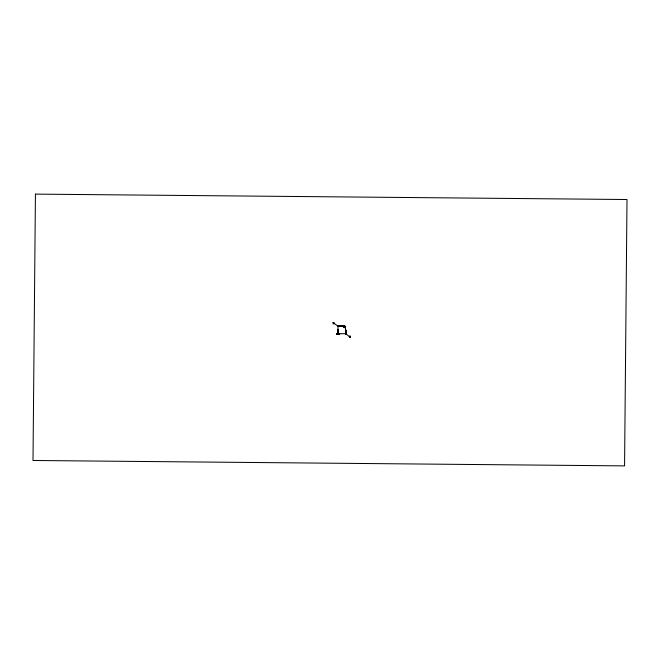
<?xml version="1.0" encoding="UTF-8"?>
<svg xmlns="http://www.w3.org/2000/svg" width="660" height="660" viewBox="0 0 660 660"><rect width="100%" height="100%" fill="white"/><g stroke="black" fill="none" stroke-linecap="round" stroke-linejoin="round"><path stroke-width="0.99" d="M333.028 322.616L333.201 323.911L334.323 323.614L334.026 322.484L333.028 322.616L338.019 326.188L345.535 326.188L345.535 334.141L346.104 334.075L346.104 330.182L345.535 330.182L346.104 330.248M350.518 337.276L350.353 335.981L349.222 336.286L349.528 337.409L350.518 337.276L345.535 333.704L336.435 333.704M338.019 334.166L338.019 325.619L344.083 325.619M338.299 329.744L337.722 329.744L337.722 333.704M337.722 329.81L338.299 329.81M337.722 330.008L338.299 330.008M337.722 330.322L338.299 330.322M345.535 330.445L346.104 330.445M337.722 330.734L338.299 330.734M345.535 330.759L346.104 330.759M337.722 331.213L338.299 331.213M345.535 331.171L346.104 331.171M345.535 331.65L346.104 331.65M337.722 331.724L338.299 331.724M337.722 332.236L338.299 332.236M345.535 332.161L346.104 332.161M337.722 332.714L338.299 332.714M345.535 332.673L346.104 332.673M337.722 333.127L338.299 333.127M345.535 333.151L346.104 333.151M337.722 333.44L338.299 333.44M345.535 333.564L346.104 333.564M345.535 333.877L346.104 333.877M336.435 334.166L339.603 334.166L339.603 333.704L339.545 334.166M344.017 325.619L344.017 326.188M343.819 325.619L343.819 326.188M343.505 325.619L343.505 326.188M343.093 325.619L343.093 326.188M342.614 325.619L342.614 326.188M342.103 325.619L342.103 326.188M341.591 325.619L341.591 326.188M341.113 325.619L341.113 326.188M340.7 325.619L340.7 326.188M340.387 325.619L340.387 326.188M340.189 325.619L340.189 326.188M339.999 325.619L340.123 326.188M339.487 325.619L339.487 326.188M339.388 333.704L339.388 334.166M339.141 333.704L339.141 334.166M339.009 325.619L339.009 326.188M338.811 333.704L338.811 334.166M338.596 325.619L338.596 326.188M338.423 333.704L338.423 334.166M338.283 325.619L338.283 326.188M338.085 325.619L338.085 326.188M337.606 333.704L337.606 334.166M337.227 333.704L337.227 334.166M336.897 333.704L336.897 334.166M336.641 333.704L336.641 334.166M336.484 333.704L336.484 334.166M35.434 194.114L33 460.482L624.566 465.886L627 199.518L35.434 194.114M343.687 327.467L344.479 327.682L343.687 327.467"/></g></svg>
